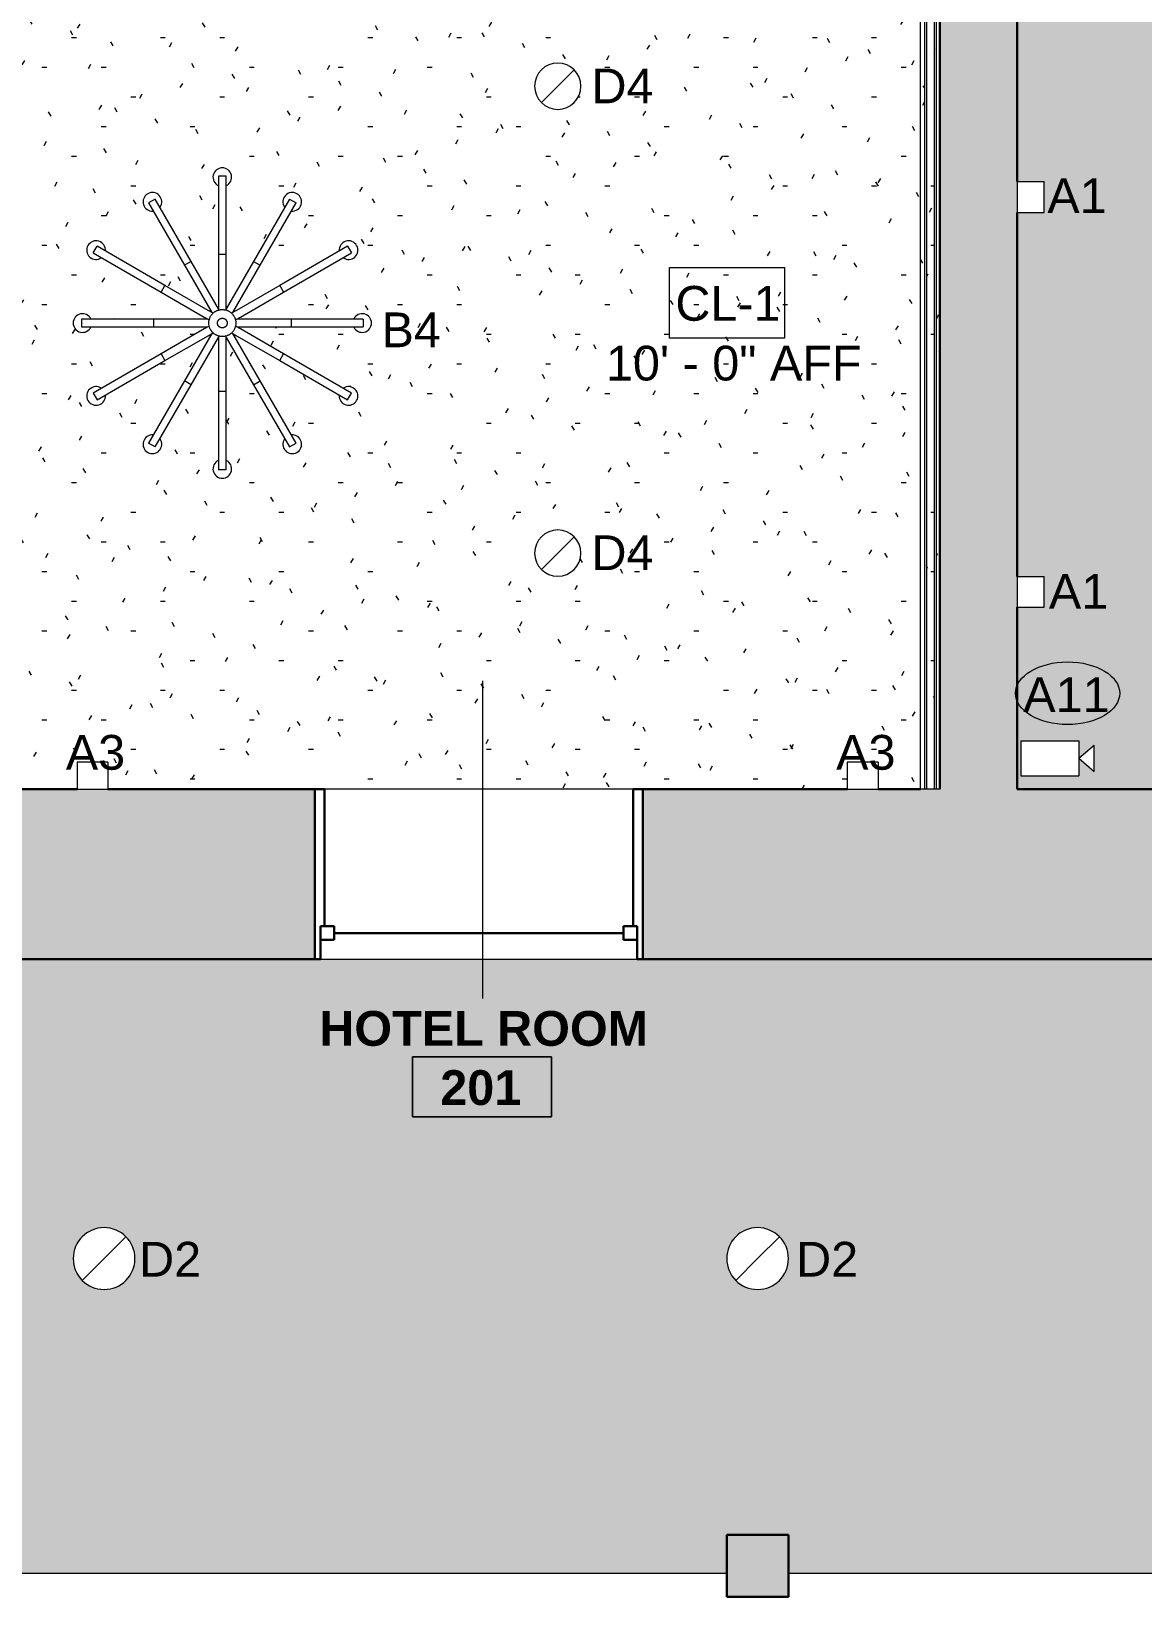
# Model space of a CAD drawing. Header units: inches. Extents: x -1176 to 1507, y -2527 to 978.
# Drawn here: x 970.2 to 1114.2, y 9.3 to 212 of the extents above; entities that cross this region are included whole.
import ezdxf

# ---------------------------------------------------------------- set-up
doc = ezdxf.new("R2010")
doc.units = ezdxf.units.IN
doc.header["$MEASUREMENT"] = 0
for name, color, linetype, lineweight in [('A-AREA-IDEN', 2, 'Continuous', 9), ('A-CLNG', 13, 'Continuous', 18), ('A-CLNG-IDEN', 151, 'Continuous', 9), ('A-CLNG-PATT', 13, 'Continuous', 18), ('A-COLS', 52, 'Continuous', 18), ('A-GLAZ', 151, 'Continuous', 18), ('A-WALL', 113, 'Continuous', 18), ('A-WALL-PATT', 111, 'Continuous', 18), ('E-LITE-EQPM', 33, 'Continuous', 9), ('E-LITE-EQPM-IDEN', 33, 'Continuous', 9), ('I-WALL', 2, 'Continuous', 18), ('Q-SPCQ', 91, 'Continuous', 9), ('Q-SPCQ-IDEN', 132, 'Continuous', 9)]:
    doc.layers.add(name, color=color, linetype=linetype, lineweight=lineweight)
doc.styles.add('Arial', font='arial.ttf', dxfattribs={"height": 4.5})
doc.styles.add('Swis721 Lt BT', font='swissl.ttf', dxfattribs={"height": 4.5})
doc.styles.add('Swis721 Lt BT_B', font='', dxfattribs={"height": 4.5})
doc.styles.get('Swis721 Lt BT_B').set_extended_font_data('Swis721 Lt BT', bold=True)
pattern_1 = [(0, (0, 0), (15.36, 3.84), [0.634, -10.886, 0.634, -10.886, -61.44]), (0, (0, 0), (15.36, 3.84), [-23.04, 0.634, -22.406, 0.634, -10.886, -26.88]), (0, (0, 0), (15.36, 3.84), [-57.6, 0.634, -7.046, 0.634, -18.566]), (120, (5.76, 1.92), (-11.005538, 11.38215), [0.634, -10.886, 0.634, -10.886, -61.44]), (120, (5.76, 1.92), (-11.005538, 11.38215), [-23.04, 0.634, -22.406, 0.634, -10.886, -26.88]), (120, (5.76, 1.92), (-11.005538, 11.38215), [-57.6, 0.634, -7.046, 0.634, -18.566]), (240, (7.68, 9.6), (-4.354462, -15.22215), [0.634, -10.886, 0.634, -10.886, -61.44]), (240, (7.68, 9.6), (-4.354462, -15.22215), [-23.04, 0.634, -22.406, 0.634, -10.886, -26.88]), (240, (7.68, 9.6), (-4.354462, -15.22215), [-57.6, 0.634, -7.046, 0.634, -18.566])]

# ---------------------------------------------------------------- blocks, each defined once
blk = doc.blocks.new('Double Hung - side window 3_ 6_5_ x 5_ 6_ 2-5312470-2nd Floor RCP')
at = {"layer": 'A-GLAZ', "color": 8, "lineweight": 30}
for p, q in [((-21.25, 11), (-20.5, 11)), ((-20.5, 6.75), (-20.5, 11)), ((20.5, 6.75), (20.5, 11)), ((21.25, 11), (20.5, 11)), ((-20.5, 8.5), (-20.5, 6.75)), ((-20.5, 8.5), (-18.75, 8.5)), ((-18.75, 8.5), (-18.75, 6.75)), ((18.75, 8.5), (18.75, 6.75)), ((20.5, 8.5), (18.75, 8.5)), ((20.5, 8.5), (20.5, 6.75)), ((-20.5, 6.75), (-18.75, 6.75)), ((-20.5, 6.75), (-20, 6.75)), ((-20, -11), (-20, 6.75)), ((-18.75, 7.625), (18.75, 7.625)), ((20.5, 6.75), (18.75, 6.75)), ((20, 6.75), (20.5, 6.75)), ((20, 6.75), (20, -11)), ((-20, -11), (-21.25, -11)), ((20, -11), (21.25, -11))]:
    blk.add_line(p, q, dxfattribs=at)
blk = doc.blocks.new('L-Recessed Circular - Downlight - 8_ - OUTDOOR-8523709-2nd Floor RCP')
at = {"layer": 'E-LITE-EQPM'}
for q in [(2.83, 2.83), (-2.83, -2.83)]:
    blk.add_line((0, 0), q, dxfattribs=at)
for start, end in [(360, 180), (180, 360)]:
    blk.add_arc((0, 0), 4, start, end, dxfattribs=at)
blk = doc.blocks.new('Sconce Light - Sphere - Bedside Sconce-8114782-2nd Floor RCP')
at = {"layer": 'E-LITE-EQPM'}
for p, q in [((0, 14.5), (-2, 14.5)), ((-2, 14.5), (-2, 11)), ((2, 14.5), (0, 14.5)), ((2, 14.5), (2, 11)), ((-2, 11), (0, 11)), ((0, 11), (2, 11))]:
    blk.add_line(p, q, dxfattribs=at)
blk = doc.blocks.new('Iron_Chandelier_2145 - Iron_Chandelier_2145-V2-2nd Floor RCP')
at = {"layer": 'E-LITE-EQPM'}
for p, q in [((-0.5, 19.02), (-0.5, 8.88)), ((0.5, 19.02), (-0.5, 19.02)), ((0.5, 8.88), (0.5, 19.02)), ((-8.69, 16.05), (-9.56, 15.55)), ((-9.56, 15.55), (-4.9, 7.49)), ((-4.04, 7.99), (-8.69, 16.05)), ((8.69, 16.05), (4.04, 7.99)), ((4.9, 7.49), (9.56, 15.55)), ((8.69, 16.05), (9.56, 15.55)), ((-16.72, 9.08), (-16.22, 9.94)), ((-16.72, 9.08), (-7.94, 4)), ((-7.44, 4.87), (-16.22, 9.94)), ((-0.5, 8.88), (-0.5, 2.41)), ((0.5, 8.88), (-0.5, 8.88)), ((0.5, 2.41), (0.5, 8.88)), ((16.22, 9.94), (7.44, 4.87)), ((7.94, 4), (16.72, 9.08)), ((16.22, 9.94), (16.72, 9.08)), ((-4.04, 7.99), (-4.9, 7.49)), ((-4.9, 7.49), (-1.36, 1.36)), ((-0.5, 1.86), (-4.04, 7.99)), ((4.04, 7.99), (0.5, 1.86)), ((1.36, 1.36), (4.9, 7.49)), ((4.04, 7.99), (4.9, 7.49)), ((-7.94, 4), (-7.44, 4.87)), ((-1.84, 1.64), (-7.44, 4.87)), ((7.44, 4.87), (1.84, 1.64)), ((7.44, 4.87), (7.94, 4)), ((-7.94, 4), (-2.34, 0.77)), ((-0.5, 2.41), (-0.5, 1.66)), ((0.5, 1.67), (0.5, 2.41)), ((2.34, 0.77), (7.94, 4)), ((-8.94, 0.5), (-18.25, 0.5)), ((-18.25, 0.5), (-18.25, -0.5)), ((-1.86, 0.5), (-8.94, 0.5)), ((-8.94, 0.5), (-8.94, -0.5)), ((-2.34, 0.77), (-1.69, 0.4)), ((-1.2, 1.27), (-1.84, 1.64)), ((1.84, 1.64), (1.19, 1.26)), ((1.69, 0.4), (2.34, 0.77)), ((8.94, 0.5), (1.86, 0.5)), ((18.25, 0.5), (8.94, 0.5)), ((8.94, 0.5), (8.94, -0.5)), ((18.25, 0.5), (18.25, -0.5)), ((-18.25, -0.5), (-8.94, -0.5)), ((-8.94, -0.5), (-1.86, -0.5)), ((-2.34, -0.77), (-7.94, -4)), ((-7.44, -4.87), (-1.84, -1.64)), ((-1.36, -1.36), (-4.9, -7.49)), ((-4.04, -7.99), (-0.5, -1.86)), ((-1.69, -0.4), (-2.34, -0.77)), ((-1.84, -1.64), (-1.19, -1.26)), ((-0.5, -1.67), (-0.5, -2.41)), ((0.5, -2.41), (0.5, -1.66)), ((0.5, -1.86), (4.04, -7.99)), ((1.2, -1.27), (1.84, -1.64)), ((4.9, -7.49), (1.36, -1.36)), ((2.34, -0.77), (1.69, -0.4)), ((1.84, -1.64), (7.44, -4.87)), ((1.86, -0.5), (8.94, -0.5)), ((7.94, -4), (2.34, -0.77)), ((8.94, -0.5), (18.25, -0.5)), ((-7.94, -4), (-16.72, -9.08)), ((-7.94, -4), (-7.44, -4.87)), ((-0.5, -2.41), (-0.5, -8.88)), ((0.5, -8.88), (0.5, -2.41)), ((7.44, -4.87), (7.94, -4)), ((16.72, -9.08), (7.94, -4)), ((-16.22, -9.94), (-7.44, -4.87)), ((7.44, -4.87), (16.22, -9.94)), ((-4.9, -7.49), (-9.56, -15.55)), ((-8.69, -16.05), (-4.04, -7.99)), ((-4.04, -7.99), (-4.9, -7.49)), ((4.04, -7.99), (4.9, -7.49)), ((4.04, -7.99), (8.69, -16.05)), ((9.56, -15.55), (4.9, -7.49)), ((-16.72, -9.08), (-16.22, -9.94)), ((-0.5, -8.88), (-0.5, -19.02)), ((0.5, -8.88), (-0.5, -8.88)), ((0.5, -19.02), (0.5, -8.88)), ((16.22, -9.94), (16.72, -9.08)), ((-8.69, -16.05), (-9.56, -15.55)), ((8.69, -16.05), (9.56, -15.55)), ((0.5, -19.02), (-0.5, -19.02))]:
    blk.add_line(p, q, dxfattribs=at)
at = {"layer": 'E-LITE-EQPM', "flags": 128}
for points in [[(-1.75, 0), (-1.75, 0.07), (-1.75, 0.14), (-1.74, 0.21), (-1.73, 0.28), (-1.72, 0.35), (-1.7, 0.42), (-1.68, 0.48), (-1.66, 0.55), (-1.64, 0.62), (-1.61, 0.68), (-1.59, 0.75), (-1.56, 0.81), (-1.52, 0.87), (-1.49, 0.93), (-1.45, 0.99), (-1.41, 1.05), (-1.36, 1.1), (-1.32, 1.16), (-1.27, 1.21), (-1.22, 1.26), (-1.17, 1.31), (-1.12, 1.35), (-1.06, 1.39), (-1.01, 1.44), (-0.95, 1.48), (-0.89, 1.51), (-0.83, 1.55), (-0.76, 1.58), (-0.7, 1.61), (-0.64, 1.63), (-0.57, 1.66), (-0.5, 1.68), (-0.44, 1.7), (-0.37, 1.71), (-0.3, 1.73), (-0.23, 1.74), (-0.16, 1.75), (-0.09, 1.75), (-0.02, 1.75), (0.05, 1.75), (0.12, 1.75), (0.19, 1.74), (0.26, 1.73), (0.33, 1.72), (0.4, 1.71), (0.47, 1.69), (0.53, 1.67), (0.6, 1.65), (0.67, 1.62), (0.73, 1.59), (0.79, 1.56), (0.85, 1.53), (0.92, 1.5), (0.97, 1.46), (1.03, 1.42), (1.09, 1.38), (1.14, 1.33), (1.19, 1.28), (1.24, 1.23), (1.29, 1.18), (1.34, 1.13), (1.38, 1.08), (1.43, 1.02), (1.46, 0.96), (1.5, 0.9), (1.54, 0.84), (1.57, 0.78), (1.6, 0.72), (1.63, 0.65), (1.65, 0.59), (1.67, 0.52), (1.69, 0.45), (1.71, 0.39), (1.72, 0.32), (1.74, 0.25), (1.74, 0.18), (1.75, 0.11), (1.75, 0.04), (1.75, 0)], [(-0.63, 0), (-0.63, 0.03), (-0.63, 0.05), (-0.62, 0.08), (-0.62, 0.1), (-0.62, 0.12), (-0.61, 0.15), (-0.6, 0.17), (-0.6, 0.2), (-0.59, 0.22), (-0.58, 0.24), (-0.57, 0.27), (-0.56, 0.29), (-0.55, 0.31), (-0.53, 0.33), (-0.52, 0.35), (-0.5, 0.38), (-0.49, 0.39), (-0.47, 0.41), (-0.46, 0.43), (-0.44, 0.45), (-0.42, 0.47), (-0.4, 0.48), (-0.38, 0.5), (-0.36, 0.51), (-0.34, 0.53), (-0.32, 0.54), (-0.3, 0.55), (-0.27, 0.57), (-0.25, 0.58), (-0.23, 0.59), (-0.2, 0.59), (-0.18, 0.6), (-0.16, 0.61), (-0.13, 0.61), (-0.11, 0.62), (-0.08, 0.62), (-0.06, 0.63), (-0.03, 0.63), (-0.01, 0.63), (0.02, 0.63), (0.04, 0.63), (0.07, 0.62), (0.09, 0.62), (0.12, 0.62), (0.14, 0.61), (0.17, 0.61), (0.19, 0.6), (0.21, 0.59), (0.24, 0.58), (0.26, 0.57), (0.28, 0.56), (0.31, 0.55), (0.33, 0.54), (0.35, 0.52), (0.37, 0.51), (0.39, 0.49), (0.41, 0.48), (0.43, 0.46), (0.45, 0.44), (0.46, 0.42), (0.48, 0.41), (0.5, 0.39), (0.51, 0.37), (0.52, 0.35), (0.54, 0.32), (0.55, 0.3), (0.56, 0.28), (0.57, 0.26), (0.58, 0.23), (0.59, 0.21), (0.6, 0.19), (0.61, 0.16), (0.61, 0.14), (0.62, 0.11), (0.62, 0.09), (0.62, 0.06), (0.63, 0.04), (0.63, 0.01), (0.63, 0)], [(1.75, 0), (1.75, -0.07), (1.75, -0.14), (1.74, -0.21), (1.73, -0.28), (1.72, -0.35), (1.7, -0.42), (1.68, -0.48), (1.66, -0.55), (1.64, -0.62), (1.61, -0.68), (1.59, -0.75), (1.56, -0.81), (1.52, -0.87), (1.49, -0.93), (1.45, -0.99), (1.41, -1.05), (1.36, -1.1), (1.32, -1.16), (1.27, -1.21), (1.22, -1.26), (1.17, -1.31), (1.12, -1.35), (1.06, -1.39), (1.01, -1.44), (0.95, -1.48), (0.89, -1.51), (0.83, -1.55), (0.76, -1.58), (0.7, -1.61), (0.64, -1.63), (0.57, -1.66), (0.5, -1.68), (0.44, -1.7), (0.37, -1.71), (0.3, -1.73), (0.23, -1.74), (0.16, -1.75), (0.09, -1.75), (0.02, -1.75), (-0.05, -1.75), (-0.12, -1.75), (-0.19, -1.74), (-0.26, -1.73), (-0.33, -1.72), (-0.4, -1.71), (-0.47, -1.69), (-0.53, -1.67), (-0.6, -1.65), (-0.67, -1.62), (-0.73, -1.59), (-0.79, -1.56), (-0.85, -1.53), (-0.92, -1.5), (-0.97, -1.46), (-1.03, -1.42), (-1.09, -1.38), (-1.14, -1.33), (-1.19, -1.28), (-1.24, -1.23), (-1.29, -1.18), (-1.34, -1.13), (-1.38, -1.08), (-1.43, -1.02), (-1.46, -0.96), (-1.5, -0.9), (-1.54, -0.84), (-1.57, -0.78), (-1.6, -0.72), (-1.63, -0.65), (-1.65, -0.59), (-1.67, -0.52), (-1.69, -0.45), (-1.71, -0.39), (-1.72, -0.32), (-1.74, -0.25), (-1.74, -0.18), (-1.75, -0.11), (-1.75, -0.04), (-1.75, 0)], [(0.63, 0), (0.63, -0.03), (0.63, -0.05), (0.62, -0.08), (0.62, -0.1), (0.62, -0.12), (0.61, -0.15), (0.6, -0.17), (0.6, -0.2), (0.59, -0.22), (0.58, -0.24), (0.57, -0.27), (0.56, -0.29), (0.55, -0.31), (0.53, -0.33), (0.52, -0.35), (0.5, -0.38), (0.49, -0.39), (0.47, -0.41), (0.46, -0.43), (0.44, -0.45), (0.42, -0.47), (0.4, -0.48), (0.38, -0.5), (0.36, -0.51), (0.34, -0.53), (0.32, -0.54), (0.3, -0.55), (0.27, -0.57), (0.25, -0.58), (0.23, -0.59), (0.2, -0.59), (0.18, -0.6), (0.16, -0.61), (0.13, -0.61), (0.11, -0.62), (0.08, -0.62), (0.06, -0.63), (0.03, -0.63), (0.01, -0.63), (-0.02, -0.63), (-0.04, -0.63), (-0.07, -0.62), (-0.09, -0.62), (-0.12, -0.62), (-0.14, -0.61), (-0.17, -0.61), (-0.19, -0.6), (-0.21, -0.59), (-0.24, -0.58), (-0.26, -0.57), (-0.28, -0.56), (-0.31, -0.55), (-0.33, -0.54), (-0.35, -0.52), (-0.37, -0.51), (-0.39, -0.49), (-0.41, -0.48), (-0.43, -0.46), (-0.45, -0.44), (-0.46, -0.42), (-0.48, -0.41), (-0.5, -0.39), (-0.51, -0.37), (-0.52, -0.35), (-0.54, -0.32), (-0.55, -0.3), (-0.56, -0.28), (-0.57, -0.26), (-0.58, -0.23), (-0.59, -0.21), (-0.6, -0.19), (-0.61, -0.16), (-0.61, -0.14), (-0.62, -0.11), (-0.62, -0.09), (-0.62, -0.06), (-0.63, -0.04), (-0.63, -0.01), (-0.63, 0)]]:
    blk.add_lwpolyline(points, dxfattribs=at)
at = {"layer": 'E-LITE-EQPM'}
for centre, start, end in [((0, 18.89), 90, 244.637), ((0, 18.89), 295.363, 90), ((-9.06, 15.7), 120, 274.637), ((-9.06, 15.7), 325.363, 120), ((9.06, 15.7), 60, 214.637), ((9.06, 15.7), 265.363, 60), ((-16.36, 9.44), 355.363, 150), ((16.36, 9.44), 30, 184.637), ((-16.36, 9.44), 150, 304.637), ((16.36, 9.44), 235.363, 30), ((-18.12, 0), 25.363, 180), ((-18.12, 0), 180, 334.637), ((18.12, 0), 0, 154.637), ((18.12, 0), 205.363, 0), ((-16.36, -9.44), 55.363, 210), ((-16.36, -9.44), 210, 4.637), ((16.36, -9.44), 175.363, 330), ((16.36, -9.44), 330, 124.637), ((-9.06, -15.7), 85.363, 240), ((-9.06, -15.7), 240, 34.637), ((9.06, -15.7), 145.363, 300), ((9.06, -15.7), 300, 94.637), ((0, -18.89), 115.363, 270), ((0, -18.89), 270, 64.637)]:
    blk.add_arc(centre, 1.21, start, end, dxfattribs=at)
blk = doc.blocks.new('L-Recessed Circular - Downlight - 6_-7313291-2nd Floor RCP')
at = {"layer": 'E-LITE-EQPM'}
for q in [(2.12, 2.12), (-2.12, -2.12)]:
    blk.add_line((0, 0), q, dxfattribs=at)
for start, end in [(360, 180), (180, 360)]:
    blk.add_arc((0, 0), 3, start, end, dxfattribs=at)
blk = doc.blocks.new('Security_Camera_-_Dome_6414 - 8_-0_ AFF-7476807-2nd Floor RCP')
at = {"layer": 'Q-SPCQ'}
for p, q in [((1.71, 5.14), (-1.71, 5.14)), ((0, 3.14), (-1.71, 5.14)), ((0, 3.14), (1.71, 5.14)), ((-2.27, 3.14), (2.27, 3.14)), ((-2.27, -4.36), (-2.27, 3.14)), ((2.27, -4.36), (2.27, 3.14)), ((-2.27, -4.36), (2.27, -4.36))]:
    blk.add_line(p, q, dxfattribs=at)
blk = doc.blocks.new('Sconce Light - Sphere - 100W - 277V-7964418-2nd Floor RCP')
at = {"layer": 'E-LITE-EQPM'}
for p, q in [((0, -5), (-2, -5)), ((-2, -5), (-2, -8.5)), ((2, -5), (0, -5)), ((2, -5), (2, -8.5)), ((-2, -8.5), (0, -8.5)), ((0, -8.5), (2, -8.5))]:
    blk.add_line(p, q, dxfattribs=at)
blk = doc.blocks.new('Appliance_Specialty Equipment Tag - Standard-3515593-2nd Floor RCP')
at = {"layer": 'Q-SPCQ-IDEN'}
blk.add_ellipse((-0.0499, 0.0037), major_axis=(-0.1406, 0), ratio=0.600473, dxfattribs=at)
blk = doc.blocks.new('Room Tag - Room Name and Number-3379422-2nd Floor RCP')
at = {"layer": 'A-AREA-IDEN'}
for p, q in [((-0.1881, -0.1636), (-0.1881, -0.0018)), ((-0.1881, -0.0018), (0.1869, -0.0018)), ((0.1869, -0.0018), (-0.1881, -0.0018)), ((-0.1881, -0.0018), (-0.1881, -0.1636)), ((0.1869, -0.0018), (0.1869, -0.1636)), ((0.1869, -0.1636), (0.1869, -0.0018)), ((0.1869, -0.1636), (-0.1881, -0.1636)), ((-0.1881, -0.1636), (0.1869, -0.1636))]:
    blk.add_line(p, q, dxfattribs=at)

msp = doc.modelspace()

# ---------------------------------------------------------------- hatches: boundary and pattern name
at = {"layer": 'A-CLNG-PATT'}
h = msp.add_hatch(dxfattribs=at)
h.set_pattern_fill('FP_4', color=256, style=0, pattern_type=2)
h.set_pattern_definition(pattern_1)
h.paths.add_polyline_path([(1211.24, 113.89), (1211.24, 237.58), (1207.74, 237.58), (1207.74, 241.58), (1211.24, 241.58), (1211.24, 281.58), (1171.24, 281.58), (1171.24, 479.58), (1211.24, 479.58), (1211.24, 521.11), (1207.74, 521.11), (1207.74, 525.11), (1211.24, 525.11), (1211.24, 567.01), (1191.47, 567.01), (1191.47, 563.51), (1187.47, 563.51), (1187.47, 567.01), (1119.51, 567.01), (1119.51, 113.89), (1184.57, 113.89), (1184.57, 117.39), (1188.57, 117.39), (1188.57, 113.89), (1198.66, 113.89)], flags=0)
h.paths.add_polyline_path([(1116.51, 113.89), (1116.51, 567.01), (1097.9, 567.01), (1097.9, 534.27), (1101.4, 534.27), (1101.4, 530.27), (1097.9, 530.27), (1097.9, 464.78), (1101.4, 464.78), (1101.4, 460.78), (1097.9, 460.78), (1097.9, 395.29), (1101.4, 395.29), (1101.4, 391.29), (1097.9, 391.29), (1097.9, 294.8), (1101.4, 294.8), (1101.4, 290.8), (1097.9, 290.8), (1097.9, 243.68), (1101.4, 243.68), (1101.4, 239.68), (1097.9, 239.68), (1097.9, 192.57), (1101.4, 192.57), (1101.4, 188.57), (1097.9, 188.57), (1097.9, 141.45), (1101.4, 141.45), (1101.4, 137.45), (1097.9, 137.45), (1097.9, 113.89), (1105.82, 113.89)], flags=0)
h.paths.add_polyline_path([(1105.82, 115.69), (1098.45, 115.69), (1098.45, 120.1), (1105.82, 120.1)], flags=0)
h.paths.add_polyline_path([(1107.81, 116.35), (1105.99, 117.91), (1107.81, 119.47)], flags=0)
h.paths.add_polyline_path([(1203.15, 177.23), (1203.15, 181.64), (1210.52, 181.64), (1210.52, 177.23)], flags=0)
h.paths.add_polyline_path([(1201.16, 177.86), (1201.16, 180.98), (1202.98, 179.42)], flags=0)
h.paths.add_polyline_path([(1165.2, 187.78), (1164.15, 187.78), (1162.08, 188.22), (1160.17, 189.08), (1158.5, 190.3), (1157.08, 191.89), (1156.05, 193.67), (1155.39, 195.73), (1155.18, 197.74), (1155.4, 199.82), (1156.05, 201.81), (1157.1, 203.62), (1158.5, 205.18), (1160.19, 206.41), (1162.1, 207.26), (1164.15, 207.69), (1166.24, 207.69), (1168.29, 207.26), (1170.22, 206.39), (1171.89, 205.18), (1173.31, 203.59), (1174.36, 201.76), (1175, 199.74), (1175.21, 197.74), (1174.99, 195.66), (1174.34, 193.67), (1173.3, 191.85), (1171.89, 190.3), (1170.2, 189.07), (1168.29, 188.22), (1166.24, 187.78), (1166.05, 187.78)], flags=0)
h.paths.add_polyline_path([(1166.24, 513.34), (1164.15, 513.34), (1162.08, 513.78), (1160.17, 514.64), (1158.5, 515.86), (1157.08, 517.44), (1156.05, 519.22), (1155.39, 521.29), (1155.18, 523.3), (1155.4, 525.38), (1156.05, 527.37), (1157.13, 529.22), (1158.5, 530.74), (1160.19, 531.97), (1162.1, 532.82), (1164.15, 533.25), (1166.24, 533.25), (1168.29, 532.82), (1170.22, 531.95), (1171.89, 530.74), (1173.31, 529.15), (1174.36, 527.32), (1175, 525.3), (1175.21, 523.3), (1174.99, 521.21), (1174.34, 519.22), (1173.3, 517.41), (1171.89, 515.86), (1170.2, 514.63), (1168.29, 513.77), (1167.13, 513.53)], flags=0)
h.paths.add_polyline_path([(1103.44, 555.72), (1099.03, 555.72), (1099.03, 563.1), (1103.44, 563.1), (1103.44, 562.84)], flags=0)
h.paths.add_polyline_path([(1101.22, 563.26), (1099.66, 565.08), (1102.78, 565.08), (1101.87, 564.02)], flags=0)
h = msp.add_hatch(dxfattribs=at)
h.set_pattern_fill('FP_2', color=256, style=0, pattern_type=2)
h.set_pattern_definition(pattern_1)
h.paths.add_polyline_path([(1073.49, 113.89), (1075.9, 113.89), (1075.9, 117.39), (1079.9, 117.39), (1079.9, 113.89), (1085.4, 113.89), (1085.4, 234.6), (898.89, 234.6), (898.89, 113.89), (976.09, 113.89), (976.09, 117.39), (980.09, 117.39), (980.09, 113.89), (1049.4, 113.89)], flags=0)
h.paths.add_polyline_path([(914.16, 121.32), (913.14, 121.45), (912.19, 121.85), (911.32, 122.54), (910.74, 123.3), (910.35, 124.24), (910.32, 124.46), (910.28, 124.59), (910.28, 124.8), (910.24, 125.07), (908.05, 125.08), (907.96, 125.13), (907.91, 125.22), (907.91, 125.32), (907.96, 125.41), (908.05, 125.46), (908.1, 125.47), (910.25, 125.47), (910.28, 125.75), (910.28, 125.95), (910.33, 126.09), (910.35, 126.28), (910.76, 127.25), (910.87, 127.38), (911.37, 128.04), (911.51, 128.14), (911.63, 128.29), (911.89, 128.44), (912.19, 128.67), (912.53, 128.81), (912.81, 128.97), (913, 129), (913.14, 129.06), (914.23, 129.19), (914.45, 129.15), (915.18, 129.06), (915.31, 129), (915.5, 128.97), (915.78, 128.81), (916.12, 128.67), (916.42, 128.44), (916.69, 128.29), (916.81, 128.14), (916.94, 128.04), (917.58, 127.2), (917.79, 126.67), (917.96, 126.28), (918.01, 126.02), (918.03, 125.95), (918.04, 125.66), (918.09, 125.26), (918.03, 124.8), (918.03, 124.59), (917.99, 124.46), (917.96, 124.24), (917.57, 123.29), (916.94, 122.47), (916.12, 121.85), (915.18, 121.45), (914.16, 121.32)], flags=0)
h.paths.add_polyline_path([(945.39, 141.15), (944.61, 141.25), (943.89, 141.55), (943.27, 142.03), (942.79, 142.65), (942.49, 143.37), (942.39, 144.15), (942.49, 144.92), (942.79, 145.65), (943.27, 146.27), (943.89, 146.75), (944.61, 147.05), (945.39, 147.15), (946.16, 147.05), (946.89, 146.75), (947.51, 146.27), (947.99, 145.65), (948.29, 144.92), (948.39, 144.15), (948.29, 143.37), (947.99, 142.65), (947.51, 142.03), (946.89, 141.55), (946.16, 141.25)], flags=0)
h.paths.add_polyline_path([(1038.37, 141.46), (1037.59, 141.56), (1036.87, 141.86), (1036.24, 142.34), (1035.77, 142.96), (1035.47, 143.68), (1035.37, 144.46), (1035.47, 145.24), (1035.77, 145.96), (1036.24, 146.58), (1036.87, 147.06), (1037.59, 147.36), (1038.37, 147.46), (1039.14, 147.36), (1039.87, 147.06), (1040.49, 146.58), (1040.96, 145.96), (1041.26, 145.24), (1041.37, 144.46), (1041.26, 143.68), (1040.96, 142.96), (1040.49, 142.34), (1039.87, 141.86), (1039.14, 141.56)], flags=0)
h.paths.add_polyline_path([(994.91, 154.15), (994.2, 154.39), (993.77, 154.99), (993.77, 155.74), (994.2, 156.34), (994.41, 156.41), (994.41, 172.38), (986.81, 159.21), (986.95, 159.04), (987.02, 158.27), (986.66, 157.65), (985.98, 157.35), (985.25, 157.51), (984.75, 158.06), (984.69, 158.83), (985.04, 159.45), (985.73, 159.75), (985.94, 159.71), (993.55, 172.88), (979.71, 164.89), (979.76, 164.68), (979.46, 164), (978.81, 163.62), (978.07, 163.7), (977.51, 164.2), (977.36, 164.93), (977.66, 165.61), (978.31, 165.99), (979.05, 165.91), (979.21, 165.76), (993.05, 173.75), (977.83, 173.75), (977.77, 173.54), (977.14, 173.1), (976.41, 173.1), (975.81, 173.54), (975.58, 174.25), (975.81, 174.96), (976.42, 175.4), (977.16, 175.4), (977.77, 174.96), (977.83, 174.75), (993.05, 174.75), (979.2, 182.72), (979.05, 182.59), (978.28, 182.53), (977.66, 182.88), (977.36, 183.57), (977.51, 184.29), (978.07, 184.79), (978.84, 184.85), (979.46, 184.5), (979.76, 183.82), (979.71, 183.6), (993.55, 175.61), (985.94, 188.79), (985.73, 188.74), (985.04, 189.05), (984.67, 189.69), (984.75, 190.44), (985.25, 190.99), (985.98, 191.15), (986.66, 190.84), (987.03, 190.2), (986.95, 189.45), (986.81, 189.29), (994.41, 176.11), (994.41, 192.09), (994.2, 192.16), (993.77, 192.76), (993.77, 193.51), (994.2, 194.11), (994.91, 194.34), (995.62, 194.11), (996.06, 193.51), (996.06, 192.76), (995.62, 192.16), (995.41, 192.09), (995.41, 176.11), (1003.02, 189.29), (1002.87, 189.45), (1002.81, 190.22), (1003.17, 190.84), (1003.85, 191.15), (1004.58, 190.99), (1005.08, 190.44), (1005.14, 189.66), (1004.78, 189.05), (1004.1, 188.74), (1003.89, 188.79), (996.28, 175.61), (1010.11, 183.6), (1010.07, 183.82), (1010.37, 184.5), (1011.02, 184.87), (1011.76, 184.79), (1012.32, 184.29), (1012.47, 183.56), (1012.17, 182.88), (1011.52, 182.51), (1010.78, 182.59), (1010.61, 182.73), (996.78, 174.75), (1011.99, 174.75), (1012.06, 174.96), (1012.67, 175.4), (1013.41, 175.4), (1014.02, 174.96), (1014.25, 174.25), (1014.02, 173.54), (1013.41, 173.1), (1012.66, 173.1), (1012.06, 173.54), (1011.99, 173.75), (996.78, 173.75), (1010.63, 165.77), (1010.78, 165.91), (1011.55, 165.97), (1012.17, 165.61), (1012.47, 164.93), (1012.32, 164.2), (1011.76, 163.7), (1010.99, 163.64), (1010.37, 164), (1010.07, 164.68), (1010.11, 164.89), (996.28, 172.88), (1003.89, 159.71), (1004.1, 159.75), (1004.78, 159.45), (1005.16, 158.8), (1005.08, 158.06), (1004.58, 157.51), (1003.85, 157.35), (1003.17, 157.65), (1002.8, 158.3), (1002.87, 159.04), (1003.02, 159.21), (995.41, 172.38), (995.41, 156.41), (995.62, 156.34), (996.06, 155.74), (996.06, 154.99), (995.62, 154.39), (995.05, 154.2)], flags=0)
h.paths.add_polyline_path([(918.85, 180.84), (908.63, 180.84), (908.63, 191.87), (919.66, 191.87), (919.66, 180.84)], flags=0)
h.paths.add_polyline_path([(945.39, 201.6), (944.61, 201.7), (943.89, 202), (943.27, 202.48), (942.79, 203.1), (942.49, 203.83), (942.39, 204.6), (942.49, 205.38), (942.79, 206.1), (943.27, 206.72), (943.89, 207.2), (944.61, 207.5), (945.39, 207.6), (946.16, 207.5), (946.89, 207.2), (947.51, 206.72), (947.99, 206.1), (948.29, 205.38), (948.39, 204.6), (948.29, 203.83), (947.99, 203.1), (947.51, 202.48), (946.89, 202), (946.16, 201.7)], flags=0)
h.paths.add_polyline_path([(1038.37, 201.92), (1037.59, 202.02), (1036.87, 202.32), (1036.24, 202.79), (1035.77, 203.42), (1035.47, 204.14), (1035.37, 204.92), (1035.47, 205.69), (1035.77, 206.42), (1036.24, 207.04), (1036.87, 207.51), (1037.59, 207.81), (1038.37, 207.92), (1039.14, 207.81), (1039.87, 207.51), (1040.49, 207.04), (1040.96, 206.42), (1041.26, 205.69), (1041.37, 204.92), (1041.26, 204.14), (1040.96, 203.42), (1040.49, 202.79), (1039.87, 202.32), (1039.14, 202.02)], flags=0)
h = msp.add_hatch(dxfattribs=at)
h.set_pattern_fill('FP_3', color=256, style=0, pattern_type=2)
h.set_pattern_definition([(216.87, (4.8, 12), (35.999957, 24.0000643), [6, -54]), (206.565, (12, 8.4), (-12.000093, -12.00052), [13.416, -13.416]), (198.435, (12, 2.4), (-23.999779, -12.000233), [7.589, -30.358])])
h.paths.add_polyline_path([(1223.22, 12.32), (1223.22, 19.64), (1230.65, 19.64), (1230.65, 91.89), (1183.54, 91.89), (1183.32, 89.95), (1182.68, 88.11), (1181.64, 86.46), (1180.26, 85.08), (1178.61, 84.05), (1176.77, 83.4), (1174.83, 83.18), (1172.89, 83.4), (1171.05, 84.05), (1169.4, 85.08), (1168.02, 86.46), (1166.98, 88.11), (1166.34, 89.95), (1166.12, 91.89), (779.4, 91.89), (779.4, 52.3), (546.74, 52.3), (546.74, 91.89), (480.78, 91.89), (480.78, 12.32), (616.64, 12.32), (616.64, 17.32), (624.64, 17.32), (624.64, 12.32), (764.5, 12.32), (764.5, 17.32), (772.5, 17.32), (772.5, 12.32), (890.9, 12.32), (890.9, 17.32), (898.9, 17.32), (898.9, 12.32), (1060.27, 12.32), (1060.27, 17.32), (1068.27, 17.32), (1068.27, 12.32), (1105.39, 12.32)], flags=0)
h.paths.add_polyline_path([(513.76, 49.11), (512.72, 49.24), (511.76, 49.64), (510.93, 50.28), (510.29, 51.11), (509.89, 52.07), (509.76, 53.11), (509.89, 54.14), (510.29, 55.11), (510.93, 55.94), (511.76, 56.57), (512.72, 56.97), (513.76, 57.11), (514.79, 56.97), (515.76, 56.57), (516.58, 55.94), (517.22, 55.11), (517.62, 54.14), (517.76, 53.11), (517.62, 52.07), (517.22, 51.11), (516.58, 50.28), (515.76, 49.64), (514.79, 49.24)], flags=0)
h.paths.add_polyline_path([(822.57, 49.11), (821.54, 49.24), (820.57, 49.64), (819.74, 50.28), (819.11, 51.11), (818.71, 52.07), (818.57, 53.11), (818.71, 54.14), (819.11, 55.11), (819.74, 55.94), (820.57, 56.57), (821.54, 56.97), (822.57, 57.11), (823.61, 56.97), (824.57, 56.57), (825.4, 55.94), (826.04, 55.11), (826.44, 54.14), (826.57, 53.11), (826.44, 52.07), (826.04, 51.11), (825.4, 50.28), (824.57, 49.64), (823.61, 49.24)], flags=0)
h.paths.add_polyline_path([(894.9, 49.11), (893.86, 49.24), (892.9, 49.64), (892.07, 50.28), (891.43, 51.11), (891.04, 52.07), (890.9, 53.11), (891.04, 54.14), (891.43, 55.11), (892.07, 55.94), (892.9, 56.57), (893.86, 56.97), (894.9, 57.11), (895.93, 56.97), (896.9, 56.57), (897.73, 55.94), (898.36, 55.11), (898.76, 54.14), (898.9, 53.11), (898.76, 52.07), (898.36, 51.11), (897.73, 50.28), (896.9, 49.64), (895.93, 49.24), (895.53, 49.19)], flags=0)
h.paths.add_polyline_path([(979.59, 49.11), (978.55, 49.24), (977.59, 49.64), (976.76, 50.28), (976.12, 51.11), (975.72, 52.07), (975.59, 53.11), (975.72, 54.14), (976.12, 55.11), (976.76, 55.94), (977.59, 56.57), (978.55, 56.97), (979.59, 57.11), (980.62, 56.97), (981.59, 56.57), (982.41, 55.94), (983.05, 55.11), (983.45, 54.14), (983.59, 53.11), (983.45, 52.07), (983.05, 51.11), (982.41, 50.28), (981.59, 49.64), (980.62, 49.24)], flags=0)
h.paths.add_polyline_path([(1064.27, 49.11), (1063.24, 49.24), (1062.27, 49.64), (1061.45, 50.28), (1060.81, 51.11), (1060.41, 52.07), (1060.27, 53.11), (1060.41, 54.14), (1060.81, 55.11), (1061.45, 55.94), (1062.27, 56.57), (1063.24, 56.97), (1064.27, 57.11), (1065.31, 56.97), (1066.27, 56.57), (1067.1, 55.94), (1067.74, 55.11), (1068.14, 54.14), (1068.27, 53.11), (1068.14, 52.07), (1067.74, 51.11), (1067.1, 50.28), (1066.27, 49.64), (1065.31, 49.24)], flags=0)
h.paths.add_polyline_path([(1148.22, 49.11), (1147.18, 49.24), (1146.22, 49.64), (1145.39, 50.28), (1144.75, 51.11), (1144.35, 52.07), (1144.22, 53.11), (1144.35, 54.14), (1144.75, 55.11), (1145.39, 55.94), (1146.22, 56.57), (1147.18, 56.97), (1148.22, 57.11), (1149.25, 56.97), (1150.22, 56.57), (1151.05, 55.94), (1151.68, 55.11), (1152.08, 54.14), (1152.22, 53.11), (1152.08, 52.07), (1151.68, 51.11), (1151.05, 50.28), (1150.22, 49.64), (1149.25, 49.24)], flags=0)
at = {"layer": 'A-COLS'}
msp.add_hatch(color=250, dxfattribs=at).paths.add_polyline_path([(1068.27, 9.32), (1068.27, 17.32), (1060.27, 17.32), (1060.27, 9.32)], flags=0)
at = {"layer": 'A-WALL-PATT', "lineweight": 9}
h = msp.add_hatch(color=7, dxfattribs=at)
h.paths.add_polyline_path([(1097.9, 113.89), (1097.9, 318.35), (1087.9, 318.35), (1087.9, 113.89)], flags=0)
h.paths.add_polyline_path([(1097.9, 359.35), (1097.9, 363.14), (1087.9, 363.14), (1087.9, 359.35)], flags=0)
h.paths.add_polyline_path([(1087.9, 403.14), (1097.9, 403.14), (1097.9, 567.01), (1087.9, 567.01), (1087.9, 405.14)], flags=0)
h = msp.add_hatch(dxfattribs=at)
h.set_pattern_fill('FP_2', color=256, style=0, pattern_type=2)
h.set_pattern_definition(pattern_1)
h.paths.add_polyline_path([(1085.9, 113.89), (1085.9, 310.67), (1085.4, 310.67), (1085.4, 113.89)], flags=0)
h = msp.add_hatch(dxfattribs=at)
h.set_pattern_fill('FP_2', color=256, style=0, pattern_type=2)
h.set_pattern_definition(pattern_1)
h.paths.add_polyline_path([(1086.15, 113.89), (1087.15, 113.89), (1087.15, 310.67), (1086.15, 310.67), (1086.15, 122.96)], flags=0)
h = msp.add_hatch(dxfattribs=at)
h.set_pattern_fill('FP_2', color=256, style=0, pattern_type=2)
h.set_pattern_definition(pattern_1)
h.paths.add_polyline_path([(1087.4, 113.89), (1087.9, 113.89), (1087.9, 310.67), (1087.4, 310.67), (1087.4, 122.96)], flags=0)
h = msp.add_hatch(color=7, dxfattribs=at)
h.paths.add_polyline_path([(1329.15, 91.89), (1329.15, 113.89), (1290.24, 113.89), (1290.24, 91.89), (1291.93, 91.89)], flags=0)
h.paths.add_polyline_path([(1263.74, 91.89), (1263.74, 113.89), (1161.9, 113.89), (1161.9, 91.89), (1198.66, 91.89)], flags=0)
h.paths.add_polyline_path([(1105.39, 91.89), (1121.83, 91.89), (1121.83, 113.89), (1049.4, 113.89), (1049.4, 91.89), (1079.9, 91.89)], flags=0)
h.paths.add_polyline_path([(1006.9, 91.89), (1006.9, 113.89), (966.34, 113.89), (966.34, 91.89), (980.09, 91.89)], flags=0)
h.paths.add_polyline_path([(890.51, 91.89), (923.84, 91.89), (923.84, 113.89), (890.51, 113.89), (890.51, 92.65)], flags=0)
h.paths.add_polyline_path([(825.58, 91.89), (848.01, 91.89), (848.01, 113.89), (799.34, 113.89), (799.34, 91.89)], flags=0)
h.paths.add_polyline_path([(756.84, 91.89), (756.84, 113.89), (677.93, 113.89), (677.93, 91.89), (732.3, 91.89)], flags=0)
h.paths.add_polyline_path([(635.43, 91.89), (635.43, 113.89), (562.75, 113.89), (562.75, 91.89)], flags=0)
h.paths.add_polyline_path([(520.25, 91.89), (520.25, 113.89), (480.78, 113.89), (480.78, 91.89)], flags=0)

# ---------------------------------------------------------------- linework, layer by layer
at = {"layer": 'A-AREA-IDEN'}
msp.add_line((1028.61, 127.9), (1028.61, 86.78), dxfattribs=at)
at = {"layer": 'A-CLNG'}
for p, q in [((1060.27, 12.32), (898.9, 12.32)), ((1223.22, 12.32), (1068.27, 12.32))]:
    msp.add_line(p, q, dxfattribs=at)
for centre, radius, start, end in [((1038.37, 204.92), 3, 0, 180), ((1038.37, 204.92), 3, 180, 0), ((1038.37, 144.46), 3, 360, 180), ((1038.37, 144.46), 3, 180, 360), ((979.59, 53.11), 4, 360, 180), ((1064.27, 53.11), 4, 360, 180), ((979.59, 53.11), 4, 180, 360), ((1064.27, 53.11), 4, 180, 360)]:
    msp.add_arc(centre, radius, start, end, dxfattribs=at)
at = {"layer": 'A-CLNG-IDEN', "flags": 128}
msp.add_lwpolyline([(1052.87, 181.43), (1067.75, 181.43), (1067.75, 172.29), (1052.87, 172.29)], close=True, dxfattribs=at)
at = {"layer": 'A-COLS', "color": 8, "lineweight": 30}
for p, q in [((1060.27, 9.32), (1060.27, 17.32)), ((1060.27, 17.32), (1068.27, 17.32)), ((1068.27, 17.32), (1068.27, 9.32)), ((1068.27, 9.32), (1060.27, 9.32))]:
    msp.add_line(p, q, dxfattribs=at)
at = {"layer": 'A-WALL'}
for p, q in [((1085.9, 310.67), (1085.9, 113.89)), ((1086.15, 310.67), (1086.15, 113.89)), ((1087.15, 310.67), (1087.15, 113.89)), ((1087.4, 310.67), (1087.4, 113.89)), ((1087.9, 113.89), (1085.4, 113.89))]:
    msp.add_line(p, q, dxfattribs=at)
at = {"layer": 'A-WALL', "color": 8, "lineweight": 30}
for p, q in [((1097.9, 239.68), (1097.9, 192.57)), ((1087.9, 113.89), (1087.9, 234.6)), ((1097.9, 188.57), (1097.9, 141.45)), ((1097.9, 137.45), (1097.9, 113.89)), ((966.34, 113.89), (976.09, 113.89)), ((980.09, 113.89), (1006.9, 113.89)), ((1006.9, 113.89), (1006.9, 91.89)), ((1049.4, 91.89), (1049.4, 113.89)), ((1049.4, 113.89), (1075.9, 113.89)), ((1079.9, 113.89), (1085.4, 113.89)), ((1097.9, 113.89), (1121.83, 113.89)), ((1006.9, 91.89), (966.34, 91.89)), ((1121.83, 91.89), (1049.4, 91.89))]:
    msp.add_line(p, q, dxfattribs=at)
at = {"layer": 'A-WALL', "lineweight": 9}
for p, q in [((1049.4, 113.89), (1006.9, 113.89)), ((1006.9, 91.89), (1049.4, 91.89))]:
    msp.add_line(p, q, dxfattribs=at)
at = {"layer": 'I-WALL'}
msp.add_line((1085.4, 113.89), (1085.4, 310.67), dxfattribs=at)

# ---------------------------------------------------------------- block references
at = {"layer": 'A-AREA-IDEN', "xscale": 47.99999999999997, "yscale": 47.99999999999997, "zscale": 47.99999999999997}
msp.add_blockref('Room Tag - Room Name and Number-3379422-2nd Floor RCP', (1028.6, 79.3), dxfattribs=at)
at = {"layer": 'A-GLAZ', "rotation": 180}
msp.add_blockref('Double Hung - side window 3_ 6_5_ x 5_ 6_ 2-5312470-2nd Floor RCP', (1028.15, 102.89), dxfattribs=at)
at = {"layer": 'E-LITE-EQPM'}
for name, p in [('L-Recessed Circular - Downlight - 6_-7313291-2nd Floor RCP', (1038.37, 204.92)), ('Iron_Chandelier_2145 - Iron_Chandelier_2145-V2-2nd Floor RCP', (994.91, 174.25)), ('L-Recessed Circular - Downlight - 6_-7313291-2nd Floor RCP', (1038.37, 144.46)), ('Sconce Light - Sphere - Bedside Sconce-8114782-2nd Floor RCP', (978.09, 102.89)), ('Sconce Light - Sphere - Bedside Sconce-8114782-2nd Floor RCP', (1077.9, 102.89)), ('L-Recessed Circular - Downlight - 8_ - OUTDOOR-8523709-2nd Floor RCP', (979.59, 53.11)), ('L-Recessed Circular - Downlight - 8_ - OUTDOOR-8523709-2nd Floor RCP', (1064.27, 53.11))]:
    msp.add_blockref(name, p, dxfattribs=at)
at = {"layer": 'E-LITE-EQPM', "rotation": 89.9999999999999}
for p in [(1092.9, 190.57), (1092.9, 139.45)]:
    msp.add_blockref('Sconce Light - Sphere - 100W - 277V-7964418-2nd Floor RCP', p, dxfattribs=at)
at = {"layer": 'Q-SPCQ', "rotation": 269.9999999999997}
msp.add_blockref('Security_Camera_-_Dome_6414 - 8_-0_ AFF-7476807-2nd Floor RCP', (1102.74, 117.89), dxfattribs=at)
at = {"layer": 'Q-SPCQ-IDEN', "xscale": 47.99999999999997, "yscale": 47.99999999999997, "zscale": 47.99999999999997}
msp.add_blockref('Appliance_Specialty Equipment Tag - Standard-3515593-2nd Floor RCP', (1106.84, 126.14), dxfattribs=at)

# ---------------------------------------------------------------- texts
at = {"layer": 'A-AREA-IDEN', "char_height": 4.5, "attachment_point": 1, "style": 'Swis721 Lt BT_B'}
for s, insert, width in [('HOTEL ROOM', (1007.48, 85.16), 51.0555), ('201', (1023.15, 77.5), 12.726)]:
    msp.add_mtext(s, dxfattribs=dict(at, insert=insert, width=width))
at = {"layer": 'A-CLNG-IDEN', "char_height": 4.5, "attachment_point": 1, "style": 'Swis721 Lt BT'}
for s, insert, width in [('CL-1', (1053.62, 179.05), 16.059), ('10\' - 0" AFF', (1044.62, 171.31), 37.875)]:
    msp.add_mtext(s, dxfattribs=dict(at, insert=insert, width=width))
at = {"layer": 'E-LITE-EQPM-IDEN', "char_height": 4.5, "attachment_point": 1, "style": 'Arial'}
for s, insert, width in [('D4', (1042.75, 207.21), 9.8475), ('A1', (1101.82, 192.98), 9.393), ('B4', (1015.54, 175.62), 9.393), ('D4', (1042.75, 146.76), 9.8475), ('A1', (1102.02, 141.75), 9.393), ('A3', (974.63, 120.91), 9.393), ('A3', (1074.45, 120.91), 9.393), ('D2', (984.13, 55.27), 9.8475), ('D2', (1069.27, 55.27), 9.8475)]:
    msp.add_mtext(s, dxfattribs=dict(at, insert=insert, width=width))
at = {"layer": 'Q-SPCQ-IDEN', "insert": (1098.7, 128.37), "char_height": 4.5, "width": 13.635, "attachment_point": 1, "style": 'Arial'}
msp.add_mtext('A11', dxfattribs=at)

doc.saveas('drawing.dxf')
